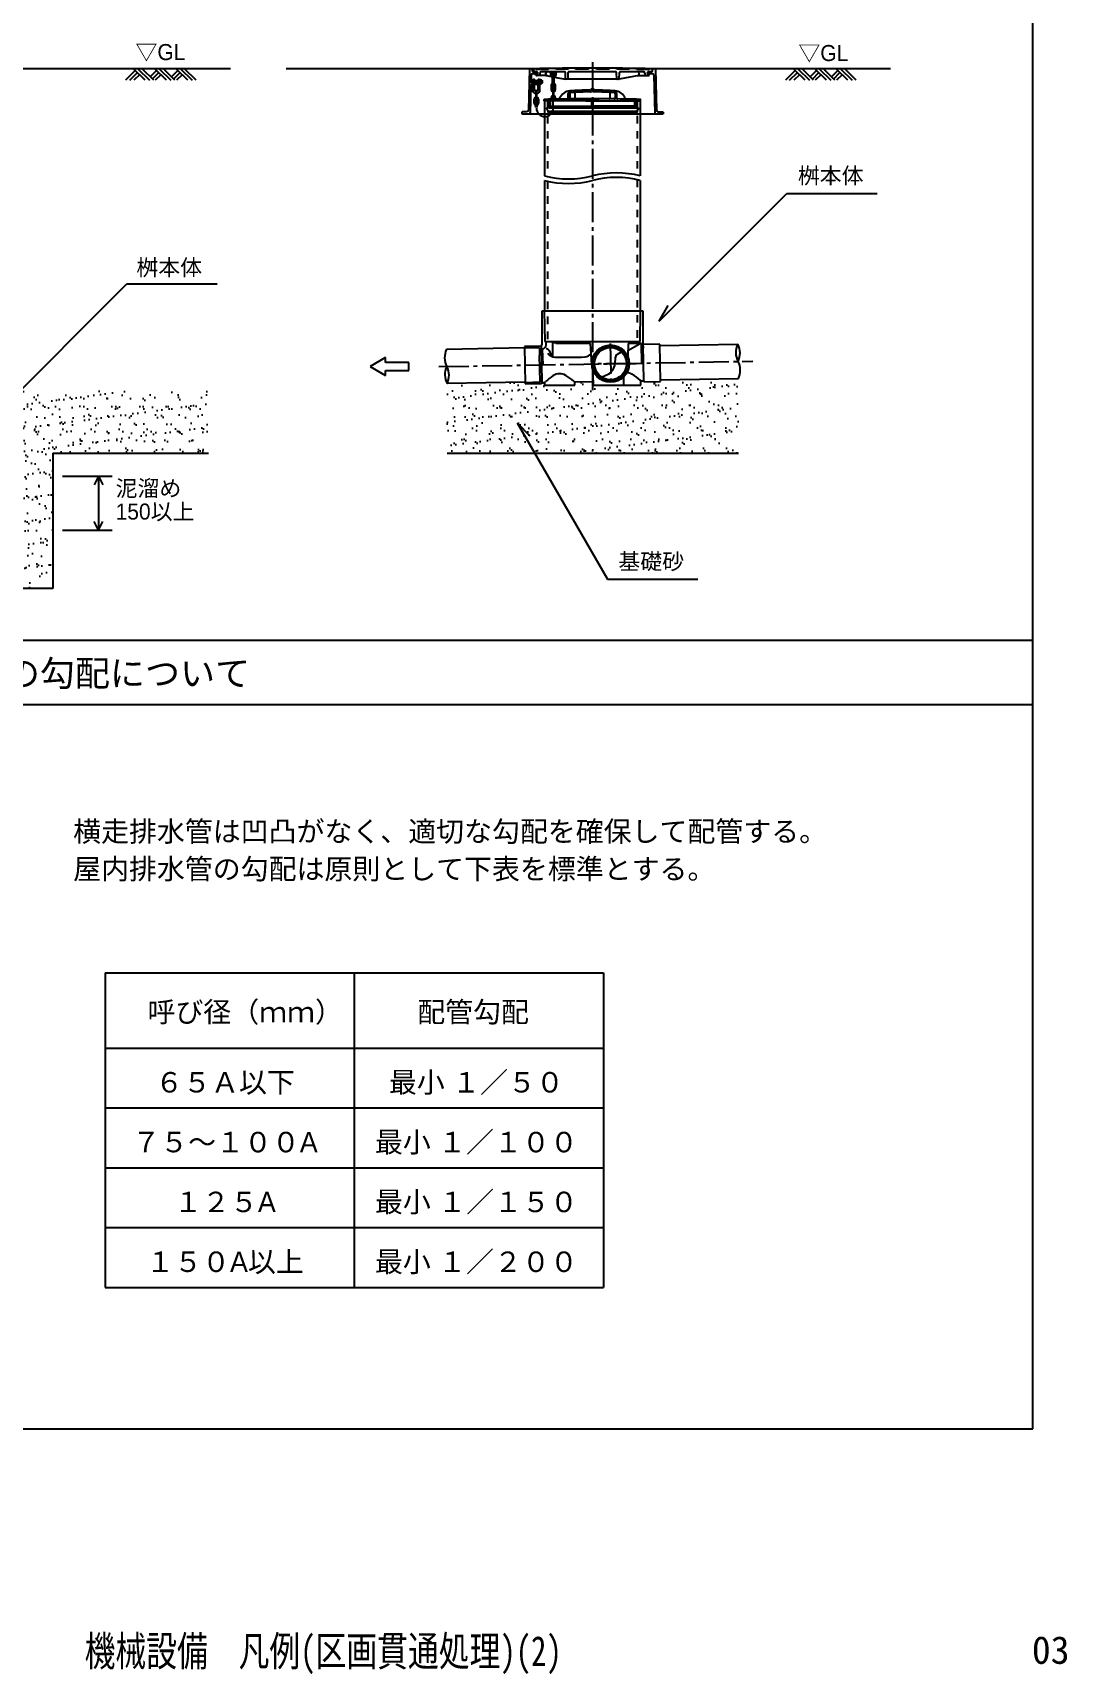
# Model space of a CAD drawing. Extents: x 443 to 1217, y -1921 to -677.
# Drawn here: x 1044.8 to 1216.6, y -1920.8 to -1648.1 of the extents above; entities that cross this region are included whole.
import ezdxf
from ezdxf.enums import TextEntityAlignment as Align

# ---------------------------------------------------------------- set-up
doc = ezdxf.new("R2010")
doc.units = 0
doc.header["$MEASUREMENT"] = 0
doc.linetypes.add('CENTER', pattern=[12.2, 5, -0.8, 0.6, -0.8, 5])
doc.linetypes.add('DASHED1', pattern=[2.5, 1.25, -1.25])
doc.layers.get('0').update_dxf_attribs({"linetype": 'CONTINUOUS'})
for name, color, linetype in [('10機器、器具', 2, 'CONTINUOUS'), ('25', 7, 'CONTINUOUS'), ('91引出線、表', 7, 'CONTINUOUS'), ('92設備記述', 3, 'CONTINUOUS'), ('cslayer', 7, 'CONTINUOUS'), ('CSLAYER241', 7, 'CONTINUOUS'), ('枠内記述', 3, 'CONTINUOUS')]:
    doc.layers.add(name, color=color, linetype=linetype)
doc.styles.add('ゴシック', font='MS Gothic.ttf', dxfattribs={"height": 4})
doc.styles.add('ｽﾀｲﾙ2', font='MS PGothic.ttf')

msp = doc.modelspace()

# ---------------------------------------------------------------- hatches: boundary and pattern name
at = {"layer": 'cslayer'}
h = msp.add_hatch(dxfattribs=at)
h.set_pattern_fill('AR-SAND', color=256, scale=1.5, style=0)
h.set_pattern_definition([(37.5, (3786.2902, -5271.846), (-0.09449, 2.8902357), [0, -2.28, 0, -2.55, 0, -2.4375]), (7.5, (3786.2902, -5271.846), (2.654665, 4.233219), [0, -1.23, 0, -2.055, 0, -0.7875]), (327.5, (3784.4452, -5271.846), (4.6712128, 0.0084886), [0, -0.75, 0, -2.7, 0, -3.525]), (317.5, (3784.4452, -5271.846), (4.50919, 1.3165133), [0, -0.375, 0, -1.77, 0, -2.025])])
h.paths.add_polyline_path([(1129.83, -1706.6), (1129.81, -1706.17), (1129.35, -1706.18), (1129.32, -1706.35), (1126.57, -1706.4), (1126.57, -1706.15), (1113.63, -1706.37), (1113.63, -1717.9), (1162.01, -1717.9), (1162.01, -1705.53), (1149.07, -1705.76), (1149.07, -1706.01), (1146.32, -1706.05), (1146.29, -1705.88), (1145.83, -1705.89), (1145.83, -1706.6), (1137.91, -1706.6), (1137.89, -1706.03), (1134.83, -1706.08), (1134.83, -1706.6)])
h = msp.add_hatch(dxfattribs=at)
h.set_pattern_fill('AR-SAND', color=256, scale=1.5, style=0)
h.set_pattern_definition([(37.5, (3811.674, -5271.846), (-0.09449, 2.8902357), [0, -2.28, 0, -2.55, 0, -2.4375]), (7.5, (3811.674, -5271.846), (2.654665, 4.233219), [0, -1.23, 0, -2.055, 0, -0.7875]), (327.5, (3809.829, -5271.846), (4.6712128, 0.0084886), [0, -0.75, 0, -2.7, 0, -3.525]), (317.5, (3809.829, -5271.846), (4.50919, 1.3165133), [0, -0.375, 0, -1.77, 0, -2.025])])
h.paths.add_polyline_path([(1048.15, -1717.9), (1073.99, -1717.9), (1073.99, -1707.55), (1036.4, -1707.55), (1036.4, -1708.5), (1036.53, -1708.5), (1036.53, -1712.6, -0.267949), (1036.4, -1712.82), (1036.4, -1722.47), (1034.91, -1722.86), (1034.91, -1730.62), (1033.86, -1730.62, -0.191061), (1033.28, -1730.85), (1028.15, -1730.85), (1028.15, -1740.4), (1048.15, -1740.4)])
h.paths.add_polyline_path([(1028.15, -1740.4), (1028.15, -1730.85), (1023.02, -1730.85, -0.396665), (1022.17, -1730.05), (1022.14, -1729.5), (1021.73, -1728.5), (1021.36, -1722.36, 0.211654), (1020.58, -1721.85), (1019.57, -1721.85, 0.414214), (1019.47, -1721.95, -0.414214), (1019.32, -1722.1), (1015.15, -1722.1), (1015.15, -1721.5), (1014.31, -1721.5, -0.401968), (1006.12, -1713.64), (1005.7, -1713.65), (1005.67, -1713.65, -0.414365), (1005.52, -1713.51), (1005.43, -1709.34), (1005.73, -1709.34), (1005.73, -1709.24), (1005.73, -1709.24), (1005.73, -1709.09), (1005.75, -1709.09), (1005.75, -1709.04, 0.408189), (1005.3, -1708.6), (1001.38, -1708.6), (1001.38, -1708.28), (982.32, -1708.28), (982.32, -1717.9), (1000.65, -1717.9), (1000.65, -1740.4)])

# ---------------------------------------------------------------- linework, layer by layer
at = {"linetype": 'Continuous'}
for p, q in [((1049.74, -1721.72), (1058.02, -1721.72)), ((1049.74, -1730.74), (1058.02, -1730.74))]:
    msp.add_line(p, q, dxfattribs=at)
at = {"layer": '10機器、器具', "color": 7}
for p, q in [((1055.73, -1721.72), (1055, -1723.21)), ((1055.73, -1721.72), (1055.73, -1730.74)), ((1055.73, -1721.72), (1056.46, -1723.21)), ((1055.73, -1730.74), (1055, -1729.26)), ((1055.73, -1730.74), (1056.46, -1729.26)), ((1056.84, -1826.69), (1139.59, -1826.69)), ((1056.84, -1836.63), (1139.59, -1836.63)), ((1056.84, -1846.57), (1139.59, -1846.57))]:
    msp.add_line(p, q, dxfattribs=at)
at = {"layer": '10機器、器具'}
for p, q in [((1056.84, -1804.28), (1056.84, -1856.51)), ((1056.84, -1804.28), (1139.59, -1804.28)), ((1098.22, -1804.28), (1098.22, -1856.51)), ((1139.59, -1804.28), (1139.59, -1856.51)), ((1056.84, -1816.75), (1139.59, -1816.75)), ((1056.84, -1856.51), (1139.59, -1856.51))]:
    msp.add_line(p, q, dxfattribs=at)
at = {"layer": '25', "color": 4}
for p, q in [((1210.9, -1879.99), (1210.9, -1365.7)), ((1210.9, -1749.02), (826.79, -1749.02)), ((826.79, -1759.69), (1210.9, -1759.69)), ((442.67, -1879.99), (1210.9, -1879.99))]:
    msp.add_line(p, q, dxfattribs=at)
at = {"layer": '91引出線、表'}
for p, q in [((1148.85, -1696), (1170.07, -1674.79)), ((1170.07, -1674.79), (1185.07, -1674.79)), ((1039.24, -1711), (1060.45, -1689.79)), ((1060.45, -1689.79), (1075.45, -1689.79)), ((1148.85, -1696), (1150.35, -1693.41)), ((1125.27, -1712.9), (1140.27, -1738.88)), ((1125.27, -1712.9), (1127.39, -1715.02)), ((1140.27, -1738.88), (1155.27, -1738.88))]:
    msp.add_line(p, q, dxfattribs=at)
at = {"layer": 'cslayer', "color": 7, "linetype": 'Continuous'}
for p, q in [((1077.67, -1654.05), (1038.6, -1654.05)), ((1129.82, -1654.05), (1086.9, -1654.05)), ((1187.28, -1654.05), (1145.72, -1654.05)), ((1129.82, -1659.4), (1129.82, -1671.87)), ((1145.72, -1659.4), (1145.72, -1671.87)), ((1048.15, -1717.9), (1048.15, -1740.4)), ((1048.15, -1717.9), (1073.99, -1717.9)), ((1113.63, -1717.9), (1162.01, -1717.9)), ((1048.15, -1740.4), (1000.65, -1740.4))]:
    msp.add_line(p, q, dxfattribs=at)
at = {"layer": 'cslayer', "color": 8, "linetype": 'Continuous'}
for p, q in [((1061.84, -1654.34), (1060.2, -1655.98)), ((1060.91, -1655.98), (1062.2, -1654.69)), ((1063.48, -1655.98), (1061.56, -1654.05)), ((1062.55, -1655.05), (1061.62, -1655.98)), ((1062.26, -1654.05), (1064.19, -1655.98)), ((1064.9, -1655.98), (1062.97, -1654.05)), ((1065.38, -1654.34), (1064.32, -1655.4)), ((1064.67, -1655.76), (1065.73, -1654.69)), ((1067.02, -1655.98), (1065.09, -1654.05)), ((1066.09, -1655.05), (1065.15, -1655.98)), ((1065.8, -1654.05), (1067.73, -1655.98)), ((1068.43, -1655.98), (1066.5, -1654.05)), ((1068.91, -1654.34), (1067.85, -1655.4)), ((1068.21, -1655.76), (1069.27, -1654.69)), ((1070.56, -1655.98), (1068.63, -1654.05)), ((1069.62, -1655.05), (1068.69, -1655.98)), ((1069.33, -1654.05), (1071.26, -1655.98)), ((1071.97, -1655.98), (1070.04, -1654.05)), ((1171.46, -1654.34), (1169.82, -1655.98)), ((1170.52, -1655.98), (1171.81, -1654.69)), ((1173.1, -1655.98), (1171.17, -1654.05)), ((1172.17, -1655.05), (1171.23, -1655.98)), ((1171.88, -1654.05), (1173.81, -1655.98)), ((1174.51, -1655.98), (1172.59, -1654.05)), ((1174.99, -1654.34), (1173.93, -1655.4)), ((1174.29, -1655.76), (1175.35, -1654.69)), ((1176.64, -1655.98), (1174.71, -1654.05)), ((1175.7, -1655.05), (1174.77, -1655.98)), ((1175.41, -1654.05), (1177.34, -1655.98)), ((1178.05, -1655.98), (1176.12, -1654.05)), ((1178.53, -1654.34), (1177.47, -1655.4)), ((1177.82, -1655.76), (1178.88, -1654.69)), ((1180.17, -1655.98), (1178.24, -1654.05)), ((1179.24, -1655.05), (1178.3, -1655.98)), ((1178.95, -1654.05), (1180.88, -1655.98)), ((1181.59, -1655.98), (1179.66, -1654.05)), ((1129.77, -1659.38), (1129.77, -1659.18)), ((1138.86, -1659.4), (1129.79, -1659.4)), ((1138.38, -1660.57), (1130.15, -1660.57)), ((1130.52, -1660.53), (1130.52, -1659.4)), ((1138.41, -1660.53), (1130.52, -1660.53)), ((1130.52, -1660.53), (1130.54, -1660.55)), ((1130.54, -1660.3), (1137.64, -1660.3)), ((1130.54, -1660.55), (1138.39, -1660.55)), ((1130.77, -1659.43), (1130.77, -1660.28)), ((1133.72, -1658.93), (1133.72, -1658.18)), ((1134.02, -1658.18), (1134.02, -1658.92)), ((1134.87, -1658.03), (1134.87, -1659.02)), ((1136.68, -1659.4), (1145.74, -1659.4)), ((1137.13, -1660.53), (1145.02, -1660.53)), ((1144.99, -1660.55), (1137.15, -1660.55)), ((1137.16, -1660.57), (1145.39, -1660.57)), ((1137.69, -1660.25), (1137.69, -1659.45)), ((1137.84, -1659.45), (1137.84, -1660.25)), ((1137.89, -1660.3), (1138.55, -1660.3)), ((1144.99, -1660.3), (1137.89, -1660.3)), ((1140.67, -1658.03), (1140.67, -1659.02)), ((1141.52, -1658.18), (1141.52, -1658.92)), ((1141.82, -1658.93), (1141.82, -1658.18)), ((1144.77, -1659.43), (1144.77, -1660.28)), ((1145.02, -1660.53), (1144.99, -1660.55)), ((1145.02, -1660.53), (1145.02, -1659.4)), ((1145.77, -1659.38), (1145.77, -1659.18)), ((1130.12, -1660.68), (1130.38, -1661.12)), ((1137.88, -1661.15), (1130.37, -1661.15)), ((1130.37, -1661.15), (1130.37, -1661.25)), ((1130.37, -1661.25), (1130.45, -1661.4)), ((1130.37, -1661.25), (1137.77, -1661.25)), ((1130.42, -1661.14), (1137.89, -1661.14)), ((1130.45, -1661.4), (1145.08, -1661.4)), ((1145.08, -1661.4), (1130.45, -1661.4)), ((1145.11, -1661.14), (1137.64, -1661.14)), ((1137.66, -1661.15), (1145.17, -1661.15)), ((1145.17, -1661.25), (1137.77, -1661.25)), ((1145.17, -1661.25), (1145.08, -1661.4)), ((1145.41, -1660.68), (1145.16, -1661.12)), ((1145.17, -1661.15), (1145.17, -1661.25))]:
    msp.add_line(p, q, dxfattribs=at)
at = {"layer": 'cslayer', "color": 8, "linetype": 'CENTER'}
for p, q in [((1137.77, -1652.96), (1137.77, -1707.43)), ((1140.71, -1699.71), (1140.83, -1706.61)), ((1112.23, -1703.55), (1164.43, -1702.64)), ((1145.05, -1703.1), (1137.77, -1703.1))]:
    msp.add_line(p, q, dxfattribs=at)
at = {"layer": 'cslayer', "color": 7, "linetype": 'DASHED1'}
for p, q in [((1130.32, -1659.4), (1130.32, -1671.98)), ((1145.22, -1659.4), (1145.22, -1671.75)), ((1130.32, -1672.73), (1130.32, -1699.35)), ((1145.22, -1672.49), (1145.22, -1699.35))]:
    msp.add_line(p, q, dxfattribs=at)
at = {"layer": 'cslayer'}
for p, q in [((1129.82, -1672.61), (1129.82, -1694.35)), ((1145.72, -1672.61), (1145.72, -1694.35)), ((1146.17, -1694.35), (1129.37, -1694.35)), ((1129.37, -1694.35), (1129.37, -1699.9)), ((1129.77, -1694.35), (1129.86, -1699.35)), ((1145.67, -1699.35), (1145.76, -1694.35)), ((1146.17, -1700.12), (1146.17, -1694.35)), ((1126.47, -1700.45), (1113.53, -1700.68)), ((1129.12, -1700.15), (1126.47, -1700.2)), ((1126.47, -1700.2), (1126.57, -1706.4)), ((1128.97, -1700.43), (1126.47, -1700.43)), ((1128.97, -1700.43), (1128.99, -1701.69)), ((1129.43, -1700.57), (1128.97, -1700.58)), ((1129.25, -1700.15), (1129.35, -1706.18)), ((1129.39, -1700.58), (1129.54, -1703.25)), ((1129.54, -1703.25), (1129.49, -1700.57)), ((1129.86, -1699.35), (1131.74, -1699.35)), ((1130.07, -1699.92), (1130.07, -1699.35)), ((1131.69, -1699.6), (1131.14, -1699.6)), ((1131.14, -1699.6), (1131.14, -1701.88)), ((1137.43, -1699.7), (1131.67, -1699.7)), ((1131.74, -1699.35), (1145.67, -1699.35)), ((1137.67, -1703.27), (1137.43, -1699.7)), ((1143.69, -1699.7), (1143.62, -1701.84)), ((1143.65, -1700.86), (1145.7, -1699.7)), ((1145.9, -1699.7), (1143.69, -1699.7)), ((1145.96, -1702.96), (1145.9, -1699.7)), ((1146.17, -1700.12), (1145.96, -1702.96)), ((1148.96, -1699.81), (1146.17, -1699.86)), ((1146.29, -1705.88), (1146.18, -1699.92)), ((1149.07, -1706.01), (1148.96, -1699.81)), ((1148.97, -1700.06), (1161.91, -1699.83)), ((1103.42, -1702.04), (1100.85, -1703.52)), ((1100.85, -1703.52), (1103.42, -1705.01)), ((1103.42, -1702.88), (1103.42, -1702.04)), ((1107.27, -1702.88), (1103.42, -1702.88)), ((1103.42, -1705.01), (1103.42, -1704.17)), ((1103.42, -1704.17), (1107.27, -1704.17)), ((1107.27, -1704.17), (1107.27, -1702.88)), ((1129.07, -1706.09), (1128.99, -1701.69)), ((1129.54, -1703.25), (1129.3, -1703.25)), ((1146.24, -1702.96), (1145.96, -1702.96)), ((1126.57, -1706.15), (1113.63, -1706.37)), ((1126.57, -1706.17), (1129.07, -1706.09)), ((1126.57, -1706.4), (1129.32, -1706.35)), ((1129.32, -1706.35), (1129.35, -1706.18)), ((1129.35, -1706.18), (1129.81, -1706.17)), ((1129.81, -1706.17), (1129.83, -1706.6)), ((1129.83, -1706.6), (1134.83, -1706.6)), ((1134.83, -1706.08), (1137.89, -1706.03)), ((1134.83, -1706.6), (1134.83, -1706.08)), ((1137.86, -1704.93), (1137.91, -1706.6)), ((1137.91, -1706.6), (1145.83, -1706.6)), ((1142.91, -1705.29), (1142.91, -1706.6)), ((1145.83, -1705.89), (1146.29, -1705.88)), ((1145.83, -1706.6), (1145.83, -1705.89)), ((1146.29, -1705.88), (1146.32, -1706.05)), ((1146.32, -1706.05), (1149.07, -1706.01)), ((1149.07, -1705.76), (1162.01, -1705.53))]:
    msp.add_line(p, q, dxfattribs=at)
at = {"layer": 'cslayer', "color": 8}
for p, q in [((1141.94, -1701.48), (1142.61, -1701.11)), ((1141.56, -1702.1), (1141.51, -1703.04))]:
    msp.add_line(p, q, dxfattribs=at)
at = {"layer": 'cslayer'}
msp.add_lwpolyline([(1130.98, -1701.81), (1130.92, -1701.62), (1130.86, -1701.44), (1130.8, -1701.28), (1130.72, -1701.13), (1130.65, -1700.99), (1130.57, -1700.88), (1130.48, -1700.78), (1130.39, -1700.7), (1130.3, -1700.64), (1130.21, -1700.6), (1130.12, -1700.58), (1130.07, -1700.57)], dxfattribs=at)
msp.add_circle((1140.77, -1703.05), 3.1, dxfattribs=at)
at = {"layer": 'cslayer', "color": 8}
for radius in [2.85, 2.67]:
    msp.add_circle((1140.77, -1703.05), radius, dxfattribs=at)
at = {"layer": 'cslayer', "color": 8, "linetype": 'Continuous'}
for centre, radius, start, end in [((1134.16, -1659.74), 2, 94.2796, 156.8537), ((1134.17, -1658.18), 0.45, 94.1413, 180), ((1137.77, -1707.9), 50.3, 90.5104, 94.2796), ((1137.77, -1707.9), 50, 90.3618, 94.1413), ((1137.32, -1657.51), 0.1, 270.5104, 318.4454), ((1137.77, -1657.9), 0.5, 41.5546, 138.4454), ((1137.45, -1657.75), 0.15, 270.3618, 334.8041), ((1137.77, -1657.9), 0.2, 25.1959, 154.8041), ((1138.08, -1657.75), 0.15, 205.1959, 269.6382), ((1137.77, -1707.9), 50, 86.7291, 89.6762), ((1137.77, -1707.9), 50, 85.8587, 89.6382), ((1138.22, -1657.51), 0.1, 221.5546, 269.4896), ((1137.77, -1707.9), 50.3, 85.7204, 89.4896), ((1137.77, -1707.9), 50.3, 85.7204, 89.4896), ((1141.37, -1658.18), 0.45, 0, 85.8587), ((1141.37, -1659.74), 2, 23.1463, 85.7204), ((1129.79, -1659.18), 0.025, 91.4282, 180), ((1129.79, -1659.38), 0.025, 180, 270), ((1137.77, -1979.05), 320, 89.4898, 91.4282), ((1130.2, -1660.63), 0.085, 128.1301, 210), ((1130.54, -1660.33), 0.025, 90, 180), ((1130.74, -1659.43), 0.025, 0, 90), ((1130.74, -1660.28), 0.025, 270, 0), ((1130.74, -1660.58), 0.025, 30, 90), ((1132.09, -1658.85), 0.25, 271.015, 336.8537), ((1133.57, -1658.93), 0.15, 270.7517, 0), ((1134.17, -1658.18), 0.15, 94.1413, 180), ((1134.17, -1658.92), 0.15, 180, 270.6443), ((1134.92, -1658.03), 0.05, 93.2709, 180), ((1134.92, -1659.02), 0.05, 180, 270.5102), ((1137.77, -1979.05), 320, 88.5718, 90.5102), ((1137.64, -1659.45), 0.05, 0, 90), ((1137.64, -1660.25), 0.05, 270, 0), ((1137.89, -1659.45), 0.05, 90, 180), ((1137.89, -1660.25), 0.05, 180, 270), ((1140.62, -1658.03), 0.05, 0, 86.7291), ((1140.62, -1659.02), 0.05, 269.4898, 0), ((1141.37, -1658.92), 0.15, 269.3557, 0), ((1141.37, -1658.18), 0.15, 0, 85.8587), ((1141.97, -1658.93), 0.15, 180, 269.2483), ((1143.44, -1658.85), 0.25, 203.1463, 268.985), ((1144.79, -1659.43), 0.025, 90, 180), ((1144.79, -1660.28), 0.025, 180, 270), ((1144.79, -1660.58), 0.025, 90, 150), ((1144.99, -1660.33), 0.025, 0, 90), ((1145.34, -1660.63), 0.085, 330, 51.8699), ((1145.74, -1659.18), 0.025, 0, 88.5718), ((1145.74, -1659.38), 0.025, 270, 0), ((1130.42, -1661.09), 0.05, 210, 270), ((1130.74, -1661.13), 0.025, 270, 330), ((1144.79, -1661.13), 0.025, 210, 270), ((1145.11, -1661.09), 0.05, 270, 330)]:
    msp.add_arc(centre, radius, start, end, dxfattribs=at)
at = {"layer": 'cslayer', "color": 7, "linetype": 'Continuous'}
for centre, start, end in [((1141.74, -1687.42), 75.6613, 104.3387), ((1133.79, -1656.31), 255.6613, 284.3387), ((1133.79, -1657.06), 255.6613, 284.3387), ((1141.74, -1688.16), 75.6613, 104.3387)]:
    msp.add_arc(centre, 16.05, start, end, dxfattribs=at)
at = {"layer": 'cslayer'}
for centre, radius, start, end in [((1116.34, -1702.05), 3.13, 153.8714, 208.1259), ((1129.12, -1699.9), 0.25, 270.9986, 0), ((1129.42, -1699.92), 0.65, 270.9986, 0), ((1131.61, -1700.45), 1.5, 214.3979, 267.3808), ((1136.49, -1700.67), 1.25, 273.2525, 327.1219), ((1164.71, -1701.21), 3.13, 153.8714, 208.1259), ((1159.15, -1701.31), 3.13, 333.8714, 28.1259), ((1116.39, -1704.9), 3.13, 153.8714, 208.1259), ((1110.82, -1705), 3.13, 333.8714, 28.1259), ((1133.78, -1653), 49, 267.3808, 273.2525), ((1159.2, -1704.15), 3.13, 333.8714, 28.1259), ((1128.91, -1704.86), 1.58, 306.0206, 311.9355), ((1137.44, -1714.36), 11.18, 123.4944, 131.9355), ((1132.33, -1706.64), 1.92, 58.5029, 123.4944), ((1127.49, -1714.53), 11.18, 50.0618, 58.5029), ((1135.68, -1704.75), 1.58, 230.0618, 236.4284), ((1138.25, -1704.92), 0.392, 130.0311, 181.9986), ((1135.18, -1708.92), 5.14, 54.5331, 56.8009), ((1143.33, -1706.45), 1.92, 58.5029, 85.1109), ((1138.49, -1714.34), 11.18, 50.0618, 58.5029), ((1146.68, -1704.55), 1.58, 230.0618, 235.3333)]:
    msp.add_arc(centre, radius, start, end, dxfattribs=at)
at = {"layer": 'cslayer', "color": 8}
for centre, radius, start, end in [((1142.31, -1702.14), 0.75, 119.4179, 177), ((1139.4, -1702.93), 2.11, 293.516, 357), ((1135.7, -1694.41), 11.41, 288.1118, 293.516)]:
    msp.add_arc(centre, radius, start, end, dxfattribs=at)
at = {"layer": 'CSLAYER241', "color": 8}
for p, q in [((1127.32, -1654.05), (1127.14, -1660.96)), ((1127.77, -1654.05), (1127.32, -1654.05)), ((1127.59, -1655.15), (1127.56, -1656.25)), ((1127.83, -1654.5), (1127.74, -1654.05)), ((1127.77, -1654.05), (1127.86, -1654.5)), ((1128.28, -1654.9), (1127.81, -1654.9)), ((1127.83, -1654.5), (1127.89, -1654.55)), ((1127.92, -1654.55), (1127.86, -1654.5)), ((1127.89, -1654.55), (1128.57, -1654.55)), ((1127.92, -1654.18), (1127.92, -1654.05)), ((1127.92, -1654.18), (1128.19, -1654.55)), ((1128.57, -1654.55), (1127.92, -1654.55)), ((1128.25, -1654.85), (1128.19, -1654.9)), ((1128.26, -1654.6), (1128.21, -1654.55)), ((1128.25, -1654.85), (1128.26, -1654.7)), ((1128.36, -1655.11), (1128.25, -1654.8)), ((1128.25, -1654.8), (1128.45, -1654.8)), ((1128.26, -1654.6), (1128.26, -1654.7)), ((1128.4, -1655.03), (1128.3, -1654.8)), ((1128.37, -1654.19), (1128.32, -1654.04)), ((1128.45, -1654.56), (1128.45, -1655.02)), ((1128.45, -1654.56), (1128.54, -1654.56)), ((1128.62, -1654.85), (1128.54, -1654.56)), ((1128.62, -1654.6), (1128.57, -1654.55)), ((1128.62, -1654.95), (1128.57, -1654.95)), ((1128.57, -1654.95), (1128.57, -1655.16)), ((1128.58, -1654.95), (1128.58, -1655.15)), ((1128.62, -1654.95), (1128.58, -1654.95)), ((1128.63, -1655.2), (1128.58, -1655.15)), ((1128.62, -1654.6), (1128.62, -1654.95)), ((1128.62, -1654.85), (1128.62, -1654.95)), ((1130.27, -1655.2), (1128.63, -1655.2)), ((1128.82, -1654.03), (1128.77, -1654.18)), ((1129.05, -1654.78), (1129.02, -1655.2)), ((1133.13, -1654.55), (1129.3, -1654.55)), ((1130.02, -1654.16), (1129.97, -1654.01)), ((1130.01, -1655.18), (1130.03, -1654.79)), ((1130.04, -1655.16), (1130.97, -1655.34)), ((1130.42, -1654.16), (1130.47, -1654.01)), ((1130.79, -1654.69), (1130.82, -1655.04)), ((1130.87, -1655), (1131.67, -1655)), ((1131.12, -1655.29), (1131.12, -1654.72)), ((1131.27, -1655.15), (1131.12, -1655.15)), ((1131.27, -1660.59), (1131.27, -1654.63)), ((1131.42, -1655.15), (1131.27, -1655.15)), ((1131.42, -1655.29), (1131.42, -1654.72)), ((1131.67, -1654.14), (1131.62, -1653.99)), ((1131.72, -1655.04), (1131.75, -1654.69)), ((1132.07, -1654.14), (1132.12, -1653.99)), ((1133.32, -1654.12), (1133.27, -1653.97)), ((1133.32, -1655.76), (1133.27, -1654.7)), ((1133.72, -1654.12), (1133.77, -1653.97)), ((1133.72, -1655.76), (1133.76, -1654.7)), ((1141.63, -1654.55), (1133.91, -1654.55)), ((1134.97, -1654.11), (1134.92, -1653.96)), ((1135.37, -1654.11), (1135.42, -1653.96)), ((1136.62, -1654.1), (1136.57, -1653.95)), ((1137.12, -1654.1), (1137.17, -1653.95)), ((1138.42, -1654.1), (1138.37, -1653.95)), ((1138.92, -1654.1), (1138.97, -1653.95)), ((1140.17, -1654.11), (1140.12, -1653.96)), ((1140.57, -1654.11), (1140.62, -1653.96)), ((1141.82, -1654.12), (1141.77, -1653.97)), ((1141.82, -1655.76), (1141.77, -1654.7)), ((1142.22, -1654.12), (1142.27, -1653.97)), ((1142.22, -1655.76), (1142.26, -1654.7)), ((1145.5, -1655.16), (1142.22, -1655.8)), ((1146.24, -1654.55), (1142.41, -1654.55)), ((1143.47, -1654.14), (1143.42, -1653.99)), ((1143.87, -1654.14), (1143.92, -1653.99)), ((1145.12, -1654.16), (1145.07, -1654.01)), ((1145.27, -1655.2), (1146.91, -1655.2)), ((1145.53, -1655.18), (1145.51, -1654.79)), ((1145.52, -1654.16), (1145.57, -1654.01)), ((1146.49, -1654.78), (1146.52, -1655.2)), ((1146.72, -1654.03), (1146.77, -1654.18)), ((1146.91, -1655.2), (1146.96, -1655.15)), ((1146.92, -1654.6), (1146.97, -1654.55)), ((1146.92, -1654.85), (1147, -1654.56)), ((1146.92, -1654.6), (1146.92, -1654.95)), ((1146.92, -1654.85), (1146.92, -1654.95)), ((1146.92, -1654.95), (1146.97, -1654.95)), ((1146.92, -1654.95), (1146.96, -1654.95)), ((1146.96, -1654.95), (1146.96, -1655.15)), ((1147.64, -1654.55), (1146.97, -1654.55)), ((1147.62, -1654.55), (1146.97, -1654.55)), ((1146.97, -1654.95), (1146.97, -1655.16)), ((1147.09, -1654.56), (1147, -1654.56)), ((1147.09, -1654.56), (1147.09, -1655.02)), ((1147.29, -1654.8), (1147.09, -1654.8)), ((1147.14, -1655.03), (1147.24, -1654.8)), ((1147.17, -1654.19), (1147.22, -1654.04)), ((1147.18, -1655.11), (1147.29, -1654.8)), ((1147.7, -1654.9), (1147.25, -1654.9)), ((1147.27, -1654.6), (1147.32, -1654.55)), ((1147.27, -1654.6), (1147.27, -1654.7)), ((1147.29, -1654.85), (1147.27, -1654.7)), ((1147.29, -1654.85), (1147.34, -1654.9)), ((1147.62, -1654.55), (1147.68, -1654.5)), ((1147.7, -1654.5), (1147.64, -1654.55)), ((1147.77, -1654.05), (1147.68, -1654.5)), ((1147.7, -1654.5), (1147.79, -1654.05)), ((1148.22, -1654.05), (1147.77, -1654.05)), ((1147.95, -1655.15), (1148.11, -1661.41)), ((1148.22, -1654.05), (1148.4, -1660.96)), ((1127.54, -1656.85), (1127.42, -1661.41)), ((1127.85, -1656.7), (1127.69, -1656.7)), ((1127.85, -1656.4), (1127.71, -1656.4)), ((1127.8, -1656.4), (1127.8, -1656.7)), ((1127.85, -1657.57), (1127.85, -1655.94)), ((1127.87, -1656.56), (1128.12, -1656.56)), ((1127.95, -1655.84), (1128.05, -1655.84)), ((1128.15, -1657.57), (1128.15, -1655.94)), ((1128.75, -1656.07), (1128.15, -1656.07)), ((1128.75, -1656.37), (1128.15, -1656.37)), ((1128.4, -1656.4), (1128.15, -1656.4)), ((1128.4, -1656.7), (1128.15, -1656.7)), ((1128.2, -1656.7), (1128.2, -1656.4)), ((1128.73, -1656.22), (1128.23, -1656.22)), ((1128.36, -1657.77), (1128.36, -1659.01)), ((1128.45, -1656.45), (1128.45, -1656.65)), ((1128.54, -1659.01), (1128.54, -1657.77)), ((1128.75, -1657.57), (1128.75, -1655.94)), ((1129.03, -1656.56), (1128.78, -1656.56)), ((1128.85, -1655.84), (1128.95, -1655.84)), ((1129.15, -1655.89), (1129.05, -1655.89)), ((1129.05, -1657.57), (1129.05, -1655.94)), ((1129.15, -1656.54), (1129.05, -1656.54)), ((1129.15, -1656.54), (1129.15, -1655.89)), ((1130.91, -1656.8), (1130.91, -1657.51)), ((1131.1, -1657.51), (1131.1, -1656.8)), ((1131.12, -1656.8), (1131.12, -1655.35)), ((1131.17, -1657.59), (1131.17, -1658.83)), ((1131.36, -1658.83), (1131.36, -1657.59)), ((1131.41, -1655.43), (1133.32, -1655.8)), ((1131.42, -1656.8), (1131.42, -1655.35)), ((1131.44, -1656.8), (1131.44, -1657.51)), ((1131.62, -1657.51), (1131.62, -1656.8)), ((1142.22, -1655.8), (1133.32, -1655.8)), ((1128.09, -1659.8), (1128.09, -1659.09)), ((1128.28, -1659.09), (1128.28, -1659.8)), ((1128.36, -1660.47), (1128.36, -1659.87)), ((1128.54, -1659.87), (1128.54, -1660.47)), ((1128.62, -1659.8), (1128.62, -1659.09)), ((1128.81, -1659.09), (1128.81, -1659.8)), ((1130.91, -1658.9), (1130.91, -1659.23)), ((1131.1, -1659.23), (1131.1, -1658.9)), ((1131.44, -1658.9), (1131.44, -1659.23)), ((1131.62, -1659.23), (1131.62, -1658.9)), ((1126.02, -1661.25), (1126.07, -1661.2)), ((1126.02, -1661.25), (1126.02, -1661.55)), ((1126.02, -1661.55), (1149.52, -1661.55)), ((1126.89, -1661.2), (1126.07, -1661.2)), ((1148.65, -1661.2), (1149.47, -1661.2)), ((1149.52, -1661.25), (1149.47, -1661.2)), ((1149.52, -1661.25), (1149.52, -1661.55))]:
    msp.add_line(p, q, dxfattribs=at)
for centre, radius in [((1131.27, -1655), 0.375), ((1131.27, -1655), 0.2), ((1131.27, -1655), 0.2), ((1129.32, -1656.22), 0.075)]:
    msp.add_circle(centre, radius, dxfattribs=at)
for centre, radius, start, end in [((1127.84, -1655.15), 0.25, 90, 178.4926), ((1137.77, -2154), 500.05, 88.8541, 91.1459), ((1128.5, -1655.06), 0.15, 200, 270), ((1137.77, -2154), 499.9, 90.8883, 91.0774), ((1128.42, -1655.02), 0.025, 205, 0), ((1128.52, -1655.16), 0.05, 270, 0), ((1129.3, -1654.8), 0.25, 90, 175.6013), ((1130.03, -1655.18), 0.025, 78.8778, 177.1036), ((1137.77, -2154), 499.9, 90.8424, 90.8883), ((1130.28, -1654.8), 0.25, 90, 177.1036), ((1130.64, -1654.7), 0.15, 5, 90), ((1131.27, -1655), 0.45, 185, 355), ((1131.27, -1655), 0.325, 62.5136, 117.4864), ((1137.77, -2154), 499.9, 90.51, 90.6992), ((1131.9, -1654.7), 0.15, 90, 175), ((1133.12, -1654.7), 0.15, 2.2906, 90), ((1137.77, -2154), 499.9, 90.4642, 90.51), ((1133.91, -1654.7), 0.15, 90, 177.7094), ((1137.77, -2154), 499.9, 90.1318, 90.3209), ((1137.77, -2154), 499.9, 90.0745, 90.1318), ((1137.77, -2154), 499.9, 89.8682, 89.9255), ((1137.77, -2154), 499.9, 89.6791, 89.8682), ((1141.62, -1654.7), 0.15, 2.2906, 90), ((1137.77, -2154), 499.9, 89.49, 89.5358), ((1137.77, -2154), 499.9, 89.3008, 89.49), ((1142.41, -1654.7), 0.15, 90, 177.7094), ((1137.77, -2154), 499.9, 89.1117, 89.1576), ((1145.26, -1654.8), 0.25, 2.8964, 90), ((1145.5, -1655.18), 0.025, 2.8964, 101.1222), ((1137.77, -2154), 499.9, 88.9226, 89.1117), ((1146.24, -1654.8), 0.25, 4.3987, 90), ((1147.02, -1655.16), 0.05, 180, 270), ((1147.04, -1655.06), 0.15, 270, 340), ((1147.11, -1655.02), 0.025, 180, 335), ((1147.7, -1655.15), 0.25, 1.5074, 90), ((1127.69, -1656.85), 0.15, 90, 178.4926), ((1127.71, -1656.25), 0.15, 178.4926, 270), ((1127.95, -1655.94), 0.1, 90, 180), ((1128.45, -1657.57), 0.6, 180, 260.4059), ((1128.05, -1655.94), 0.1, 0, 90), ((1128.45, -1657.57), 0.3, 180, 250.5288), ((1128.45, -1657.77), 0.0938, 0, 180), ((1128.4, -1656.45), 0.05, 0, 90), ((1128.4, -1656.65), 0.05, 270, 0), ((1128.45, -1657.57), 0.3, 289.4712, 0), ((1128.45, -1657.57), 0.6, 279.5941, 0), ((1128.85, -1655.94), 0.1, 90, 180), ((1128.95, -1655.94), 0.1, 0, 90), ((1129.17, -1656.22), 0.326, 265.7578, 94.2422), ((1131.27, -1656.8), 0.356, 114.9011, 180), ((1131.27, -1657.51), 0.356, 180, 254.7425), ((1131.27, -1656.8), 0.169, 152.734, 180), ((1131.27, -1657.51), 0.169, 180, 236.251), ((1131.27, -1655), 0.325, 242.5136, 297.4864), ((1131.27, -1656.8), 0.15, 180, 0), ((1131.27, -1657.59), 0.0938, 0, 180), ((1131.27, -1657.51), 0.356, 285.2575, 0), ((1131.27, -1657.51), 0.169, 303.749, 0), ((1131.27, -1656.8), 0.356, 0, 65.0989), ((1131.27, -1656.8), 0.169, 0, 27.266), ((1133.37, -1655.75), 0.05, 182.2906, 270), ((1133.67, -1655.75), 0.05, 270, 357.7094), ((1141.87, -1655.75), 0.05, 182.2906, 270), ((1142.17, -1655.75), 0.05, 270, 357.7094), ((1128.45, -1659.09), 0.356, 105.2575, 180), ((1128.45, -1659.8), 0.356, 180, 254.7425), ((1128.45, -1659.09), 0.169, 123.749, 180), ((1128.45, -1659.8), 0.169, 180, 236.251), ((1128.45, -1659.01), 0.0938, 180, 0), ((1128.45, -1659.87), 0.0938, 0, 180), ((1129.86, -1660.59), 1.41, 180, 0), ((1128.45, -1659.09), 0.356, 0, 74.7425), ((1128.45, -1659.09), 0.169, 0, 56.251), ((1128.45, -1659.8), 0.356, 285.2575, 0), ((1128.45, -1659.8), 0.169, 303.749, 0), ((1131.27, -1658.9), 0.356, 105.2575, 180), ((1131.27, -1658.9), 0.169, 123.749, 180), ((1131.27, -1658.83), 0.0938, 180, 0), ((1131.27, -1658.9), 0.356, 0, 74.7425), ((1131.27, -1658.9), 0.169, 0, 56.251), ((1126.89, -1660.95), 0.25, 270, 358.4926), ((1127.27, -1661.4), 0.15, 270, 358.4926), ((1148.26, -1661.4), 0.15, 181.5074, 270), ((1148.65, -1660.95), 0.25, 181.5074, 270)]:
    msp.add_arc(centre, radius, start, end, dxfattribs=at)

# ---------------------------------------------------------------- texts
at = {"layer": '25', "style": 'ｽﾀｲﾙ2'}
msp.add_text('排水管の勾配について', height=4.268, dxfattribs=at).set_placement((1022.7, -1756.62))
at = {"layer": '92設備記述', "color": 7, "style": 'ｽﾀｲﾙ2'}
for s, p in [('▽GL', (1061.87, -1653.42)), ('▽GL', (1171.97, -1653.58)), (' 桝本体', (1170.91, -1673.95)), (' 桝本体', (1061.05, -1689.2)), ('泥溜め', (1058.57, -1725.89)), ('150以上', (1058.57, -1729.76)), (' 基礎砂', (1141.11, -1738.04))]:
    msp.add_text(s, height=2.667, dxfattribs=at).set_placement(p, align=Align.BOTTOM_LEFT)
for s, p in [('横走排水管は凹凸がなく、適切な勾配を確保して配管する。', (1051.52, -1782.46)), ('屋内排水管の勾配は原則として下表を標準とする。', (1051.52, -1788.7)), ('呼び径（ｍｍ）', (1063.86, -1812.46)), ('配管勾配', (1108.67, -1812.46))]:
    msp.add_text(s, height=3.4, dxfattribs=at).set_placement(p)
for s, p in [('６５Ａ以下', (1076.74, -1824.14)), ('最小 １／５０', (1118.49, -1824.14)), ('７５～１００A', (1076.74, -1834.08)), ('最小 １／１００', (1118.49, -1834.08)), ('１２５A', (1076.74, -1844.02)), ('最小 １／１５０', (1118.49, -1844.02)), ('１５０A以上', (1076.74, -1853.96)), ('最小 １／２００', (1118.49, -1853.96))]:
    msp.add_text(s, height=3.4, dxfattribs=at).set_placement(p, align=Align.CENTER)
at = {"layer": '枠内記述', "linetype": 'ByBlock', "lineweight": -2, "style": 'ゴシック', "width": 0.75}
msp.add_text('機械設備\u3000凡例(区画貫通処理)(2)', height=5, dxfattribs=at).set_placement((1093.05, -1916.94), align=Align.MIDDLE_CENTER)
at = {"layer": '枠内記述', "style": 'ゴシック'}
msp.add_text('03', height=4.6, dxfattribs=at).set_placement((1210.75, -1919.06))

doc.saveas('drawing.dxf')
